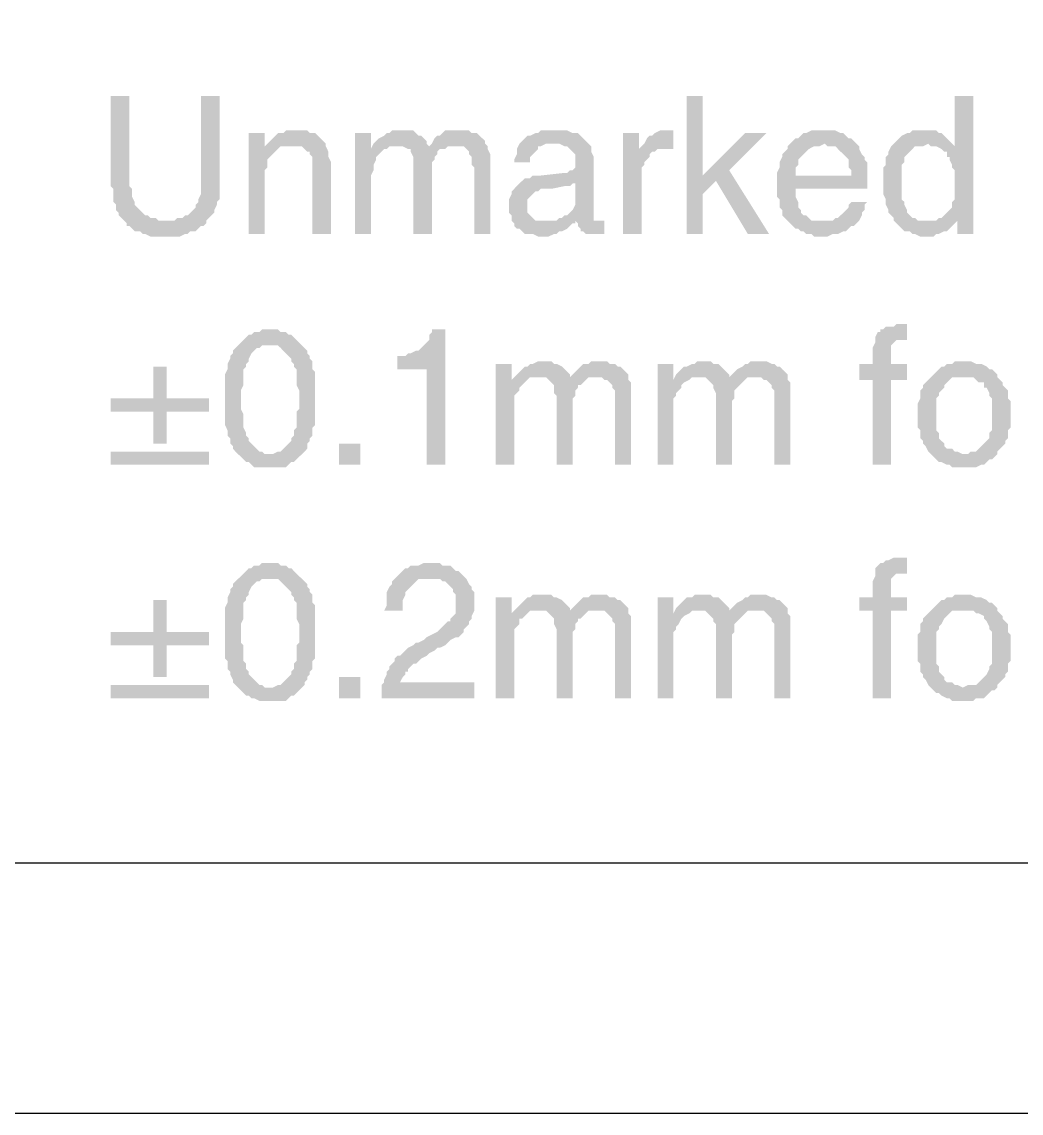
# Model space of a CAD drawing. Header units: inches. Extents: x 3613 to 8393, y -2205 to -794.
# Drawn here: x 7801.64 to 7818.63, y -1550.83 to -1532.26 of the extents above; entities that cross this region are included whole.
import ezdxf

# ---------------------------------------------------------------- set-up
doc = ezdxf.new("R2010")
doc.units = ezdxf.units.IN
doc.header["$MEASUREMENT"] = 0

msp = doc.modelspace()

# ---------------------------------------------------------------- hatches: boundary and pattern name
at = {"transparency": 33554559}
for points in [[(7803.463, -1533.525), (7803.147, -1533.525), (7803.147, -1535.059), (7803.192, -1535.105), (7803.192, -1535.33), (7803.237, -1535.375), (7803.237, -1535.466), (7803.282, -1535.511), (7803.282, -1535.556), (7803.328, -1535.601), (7803.373, -1535.646), (7804.095, -1535.646), (7803.959, -1535.646), (7803.914, -1535.601), (7803.824, -1535.601), (7803.779, -1535.556), (7803.734, -1535.556), (7803.689, -1535.511), (7803.644, -1535.466), (7803.644, -1535.466), (7803.598, -1535.42), (7803.553, -1535.375), (7803.553, -1535.33), (7803.508, -1535.24), (7803.508, -1535.105), (7803.463, -1535.059), (7803.463, -1534.969)], [(7804.997, -1533.525), (7804.682, -1533.525), (7804.682, -1535.195), (7804.636, -1535.285), (7804.636, -1535.33), (7804.591, -1535.375), (7804.591, -1535.42), (7804.546, -1535.466), (7804.501, -1535.511), (7804.456, -1535.556), (7804.411, -1535.556), (7804.366, -1535.601), (7804.275, -1535.601), (7804.23, -1535.646), (7803.373, -1535.646), (7803.418, -1535.691), (7803.418, -1535.736), (7803.463, -1535.736), (7803.508, -1535.782), (7803.553, -1535.827), (7803.644, -1535.827), (7803.689, -1535.872), (7803.734, -1535.872), (7803.824, -1535.917), (7804.32, -1535.917), (7804.411, -1535.872), (7804.456, -1535.872), (7804.501, -1535.827), (7804.591, -1535.827), (7804.636, -1535.782), (7804.682, -1535.736), (7804.727, -1535.736), (7804.772, -1535.691), (7804.772, -1535.646), (7804.817, -1535.601), (7804.862, -1535.556), (7804.907, -1535.511), (7804.907, -1535.466), (7804.952, -1535.375), (7804.952, -1535.33), (7804.997, -1535.285), (7804.997, -1535.014)], [(7813.212, -1533.525), (7812.941, -1533.525), (7812.941, -1535.872), (7813.212, -1535.872), (7813.212, -1535.195), (7813.437, -1534.969), (7813.212, -1534.879)], [(7817.815, -1533.525), (7817.499, -1533.525), (7817.499, -1534.382), (7817.273, -1534.428), (7817.319, -1534.473), (7817.364, -1534.473), (7817.364, -1534.563), (7817.409, -1534.563), (7817.409, -1534.608), (7817.454, -1534.698), (7817.454, -1534.743), (7817.499, -1534.789), (7817.499, -1535.285), (7817.454, -1535.33), (7817.454, -1535.42), (7817.409, -1535.466), (7817.364, -1535.511), (7817.364, -1535.511), (7817.319, -1535.556), (7817.273, -1535.601), (7817.228, -1535.601), (7817.544, -1535.646), (7817.544, -1535.872), (7817.815, -1535.872)], [(7805.765, -1534.157), (7805.494, -1534.157), (7805.494, -1535.872), (7805.765, -1535.872), (7805.765, -1534.924), (7805.765, -1534.789), (7805.81, -1534.743), (7805.81, -1534.608), (7805.855, -1534.563), (7805.9, -1534.518), (7805.9, -1534.518), (7805.945, -1534.473), (7805.99, -1534.428), (7805.765, -1534.382)], [(7806.261, -1534.112), (7806.126, -1534.112), (7806.081, -1534.157), (7805.99, -1534.157), (7805.945, -1534.202), (7805.9, -1534.247), (7805.855, -1534.292), (7805.81, -1534.337), (7805.765, -1534.382), (7805.99, -1534.428), (7806.036, -1534.382), (7806.216, -1534.382), (7806.803, -1534.337), (7806.758, -1534.292), (7806.712, -1534.247), (7806.712, -1534.247), (7806.667, -1534.202), (7806.622, -1534.157), (7806.532, -1534.157), (7806.487, -1534.112), (7806.351, -1534.112)], [(7807.57, -1534.157), (7807.299, -1534.157), (7807.299, -1535.872), (7807.57, -1535.872), (7807.57, -1534.879), (7807.615, -1534.789), (7807.615, -1534.698), (7807.66, -1534.608), (7807.66, -1534.563), (7807.705, -1534.518), (7807.751, -1534.473), (7807.796, -1534.428), (7807.841, -1534.428), (7807.57, -1534.428)], [(7808.066, -1534.112), (7807.931, -1534.112), (7807.886, -1534.157), (7807.841, -1534.157), (7807.796, -1534.202), (7807.705, -1534.247), (7807.66, -1534.292), (7807.615, -1534.337), (7807.57, -1534.428), (7807.841, -1534.428), (7807.886, -1534.382), (7808.021, -1534.382), (7808.518, -1534.337), (7808.518, -1534.292), (7808.473, -1534.247), (7808.428, -1534.202), (7808.382, -1534.202), (7808.337, -1534.157), (7808.292, -1534.112), (7808.157, -1534.112)], [(7809.014, -1534.112), (7808.834, -1534.112), (7808.789, -1534.157), (7808.743, -1534.202), (7808.698, -1534.202), (7808.653, -1534.247), (7808.608, -1534.337), (7808.563, -1534.382), (7808.112, -1534.382), (7808.202, -1534.428), (7808.247, -1534.428), (7808.247, -1534.473), (7808.292, -1534.563), (7808.292, -1535.872), (7808.608, -1535.872), (7808.608, -1534.879), (7808.608, -1534.653), (7808.653, -1534.608), (7808.653, -1534.563), (7808.698, -1534.518), (7808.698, -1534.473), (7808.743, -1534.428), (7808.834, -1534.428), (7808.879, -1534.382), (7809.014, -1534.382), (7809.511, -1534.337), (7809.511, -1534.292), (7809.466, -1534.247), (7809.466, -1534.247), (7809.42, -1534.202), (7809.375, -1534.157), (7809.285, -1534.157), (7809.24, -1534.112), (7809.105, -1534.112)], [(7810.729, -1534.112), (7810.458, -1534.112), (7810.413, -1534.157), (7810.368, -1534.157), (7810.278, -1534.202), (7810.233, -1534.202), (7810.188, -1534.247), (7810.188, -1534.247), (7810.143, -1534.292), (7810.097, -1534.337), (7810.052, -1534.428), (7810.052, -1534.518), (7810.007, -1534.608), (7810.007, -1534.653), (7810.278, -1534.653), (7810.278, -1534.563), (7810.323, -1534.518), (7810.368, -1534.473), (7810.413, -1534.428), (7810.413, -1534.382), (7810.458, -1534.382), (7810.549, -1534.337), (7811.271, -1534.337), (7811.226, -1534.292), (7811.181, -1534.247), (7811.135, -1534.202), (7811.09, -1534.157), (7811, -1534.157), (7810.91, -1534.112), (7810.774, -1534.112)], [(7812.128, -1534.157), (7811.858, -1534.157), (7811.858, -1535.872), (7812.173, -1535.872), (7812.173, -1534.743), (7812.219, -1534.698), (7812.219, -1534.653), (7812.264, -1534.608), (7812.309, -1534.563), (7812.309, -1534.518), (7812.354, -1534.473), (7812.399, -1534.473), (7812.128, -1534.428)], [(7812.625, -1534.112), (7812.489, -1534.112), (7812.399, -1534.157), (7812.354, -1534.202), (7812.309, -1534.202), (7812.264, -1534.247), (7812.219, -1534.337), (7812.219, -1534.337), (7812.173, -1534.382), (7812.67, -1534.428), (7812.715, -1534.428), (7812.715, -1534.112), (7812.67, -1534.112)], [(7814.295, -1534.157), (7813.934, -1534.157), (7813.212, -1534.879), (7813.437, -1534.969), (7813.979, -1535.872), (7814.34, -1535.872), (7813.663, -1534.789)], [(7815.288, -1534.112), (7815.062, -1534.112), (7814.972, -1534.157), (7814.927, -1534.157), (7814.881, -1534.202), (7814.836, -1534.247), (7814.791, -1534.247), (7814.746, -1534.292), (7814.701, -1534.337), (7815.288, -1534.337), (7815.333, -1534.382), (7815.468, -1534.382), (7815.513, -1534.428), (7815.558, -1534.473), (7815.604, -1534.518), (7815.604, -1534.518), (7815.649, -1534.563), (7815.694, -1534.608), (7815.694, -1534.743), (7815.739, -1534.789), (7815.739, -1534.879), (7814.475, -1534.879), (7814.475, -1535.24), (7814.52, -1535.285), (7814.52, -1535.42), (7814.565, -1535.466), (7814.565, -1535.556), (7814.611, -1535.601), (7814.656, -1535.646), (7814.701, -1535.691), (7814.701, -1535.691), (7814.746, -1535.736), (7814.791, -1535.782), (7814.836, -1535.782), (7814.881, -1535.827), (7814.927, -1535.827), (7814.972, -1535.872), (7815.062, -1535.872), (7815.107, -1535.917), (7815.333, -1535.917), (7815.423, -1535.872), (7815.513, -1535.872), (7815.604, -1535.827), (7815.649, -1535.827), (7815.694, -1535.782), (7815.739, -1535.736), (7815.784, -1535.736), (7815.829, -1535.691), (7815.288, -1535.646), (7815.062, -1535.646), (7815.017, -1535.601), (7814.972, -1535.556), (7814.927, -1535.556), (7814.881, -1535.511), (7814.881, -1535.466), (7814.836, -1535.42), (7814.836, -1535.33), (7814.791, -1535.24), (7814.791, -1535.105), (7816.01, -1535.105), (7816.01, -1534.653), (7815.965, -1534.608), (7815.965, -1534.563), (7815.919, -1534.518), (7815.874, -1534.428), (7815.874, -1534.382), (7815.829, -1534.337), (7815.784, -1534.292), (7815.739, -1534.247), (7815.694, -1534.247), (7815.649, -1534.202), (7815.604, -1534.157), (7815.558, -1534.157), (7815.468, -1534.112), (7815.333, -1534.112)], [(7817.003, -1534.112), (7816.777, -1534.112), (7816.732, -1534.157), (7816.687, -1534.157), (7816.596, -1534.202), (7816.551, -1534.247), (7816.506, -1534.292), (7816.461, -1534.337), (7817.048, -1534.337), (7817.093, -1534.382), (7817.183, -1534.382), (7817.273, -1534.428), (7817.499, -1534.382), (7817.499, -1534.382), (7817.454, -1534.337), (7817.409, -1534.292), (7817.364, -1534.247), (7817.319, -1534.202), (7817.273, -1534.157), (7817.228, -1534.157), (7817.183, -1534.112), (7817.048, -1534.112)], [(7806.803, -1534.337), (7806.216, -1534.382), (7806.397, -1534.382), (7806.442, -1534.428), (7806.487, -1534.473), (7806.532, -1534.473), (7806.532, -1534.518), (7806.577, -1534.563), (7806.577, -1535.872), (7806.893, -1535.872), (7806.893, -1534.653), (7806.848, -1534.563), (7806.848, -1534.473), (7806.803, -1534.382)], [(7809.511, -1534.337), (7809.014, -1534.382), (7809.15, -1534.382), (7809.195, -1534.428), (7809.24, -1534.473), (7809.24, -1534.518), (7809.285, -1534.563), (7809.285, -1534.698), (7809.33, -1534.743), (7809.33, -1535.872), (7809.601, -1535.872), (7809.601, -1534.653), (7809.601, -1534.518), (7809.556, -1534.428), (7809.556, -1534.382)], [(7811.271, -1534.337), (7810.684, -1534.337), (7810.774, -1534.337), (7810.865, -1534.382), (7810.91, -1534.382), (7810.955, -1534.428), (7811, -1534.473), (7811.045, -1534.518), (7811.045, -1534.743), (7811, -1534.789), (7810.955, -1534.789), (7810.91, -1534.834), (7810.865, -1534.834), (7810.458, -1534.879), (7810.323, -1534.879), (7810.278, -1534.924), (7810.188, -1534.924), (7810.143, -1534.969), (7811.045, -1535.014), (7811.045, -1535.285), (7811.045, -1535.375), (7811, -1535.466), (7810.955, -1535.511), (7810.91, -1535.556), (7810.865, -1535.556), (7810.82, -1535.601), (7810.774, -1535.601), (7810.729, -1535.646), (7810.504, -1535.646), (7810.007, -1535.691), (7810.007, -1535.736), (7810.052, -1535.782), (7810.097, -1535.782), (7810.143, -1535.827), (7810.188, -1535.872), (7810.323, -1535.872), (7810.413, -1535.917), (7810.594, -1535.917), (7810.684, -1535.872), (7810.729, -1535.872), (7810.774, -1535.827), (7810.82, -1535.827), (7810.91, -1535.782), (7810.955, -1535.736), (7811, -1535.691), (7811.045, -1535.691), (7811.045, -1535.646), (7811.361, -1535.646), (7811.361, -1534.563), (7811.316, -1534.473), (7811.316, -1534.382)], [(7814.701, -1534.337), (7814.656, -1534.382), (7814.656, -1534.428), (7814.611, -1534.473), (7814.565, -1534.518), (7814.565, -1534.563), (7814.52, -1534.653), (7814.52, -1534.743), (7814.475, -1534.834), (7814.475, -1534.879), (7814.791, -1534.879), (7814.791, -1534.743), (7814.836, -1534.698), (7814.836, -1534.608), (7814.881, -1534.563), (7814.927, -1534.518), (7814.927, -1534.518), (7814.972, -1534.473), (7815.017, -1534.428), (7815.107, -1534.382), (7815.197, -1534.382), (7815.288, -1534.337)], [(7816.461, -1534.337), (7816.416, -1534.382), (7816.371, -1534.473), (7816.371, -1534.518), (7816.326, -1534.563), (7816.326, -1534.698), (7816.281, -1534.743), (7816.281, -1535.195), (7816.326, -1535.285), (7816.326, -1535.375), (7816.371, -1535.466), (7816.371, -1535.511), (7816.416, -1535.556), (7816.461, -1535.601), (7816.461, -1535.646), (7816.506, -1535.691), (7816.551, -1535.736), (7816.596, -1535.782), (7816.642, -1535.827), (7816.732, -1535.827), (7816.777, -1535.872), (7816.822, -1535.872), (7816.912, -1535.917), (7817.138, -1535.917), (7817.183, -1535.872), (7817.228, -1535.872), (7817.319, -1535.827), (7817.364, -1535.827), (7817.409, -1535.782), (7817.454, -1535.736), (7817.499, -1535.691), (7817.048, -1535.646), (7816.867, -1535.646), (7816.822, -1535.601), (7816.777, -1535.601), (7816.732, -1535.556), (7816.687, -1535.511), (7816.687, -1535.466), (7816.642, -1535.375), (7816.642, -1535.33), (7816.596, -1535.285), (7816.596, -1534.698), (7816.642, -1534.653), (7816.642, -1534.563), (7816.687, -1534.518), (7816.687, -1534.518), (7816.732, -1534.473), (7816.777, -1534.428), (7816.822, -1534.382), (7816.958, -1534.382), (7817.048, -1534.337)], [(7812.173, -1534.382), (7812.128, -1534.428), (7812.399, -1534.473), (7812.444, -1534.428), (7812.67, -1534.428)], [(7810.143, -1534.969), (7810.097, -1535.014), (7810.052, -1535.059), (7810.052, -1535.059), (7810.007, -1535.105), (7809.962, -1535.15), (7809.962, -1535.195), (7809.917, -1535.285), (7809.917, -1535.42), (7809.917, -1535.511), (7809.962, -1535.556), (7809.962, -1535.646), (7810.007, -1535.691), (7810.504, -1535.646), (7810.368, -1535.646), (7810.323, -1535.601), (7810.278, -1535.556), (7810.233, -1535.511), (7810.233, -1535.285), (7810.278, -1535.24), (7810.323, -1535.195), (7810.368, -1535.15), (7810.413, -1535.15), (7810.458, -1535.105), (7810.639, -1535.105), (7810.865, -1535.059), (7810.955, -1535.059), (7811, -1535.014), (7811.045, -1535.014)], [(7816.01, -1535.33), (7815.739, -1535.33), (7815.694, -1535.375), (7815.694, -1535.42), (7815.649, -1535.466), (7815.604, -1535.511), (7815.558, -1535.556), (7815.513, -1535.601), (7815.468, -1535.601), (7815.423, -1535.646), (7815.288, -1535.646), (7815.829, -1535.691), (7815.874, -1535.646), (7815.919, -1535.556), (7815.919, -1535.511), (7815.965, -1535.466), (7815.965, -1535.375)], [(7811.361, -1535.646), (7811.045, -1535.646), (7811.09, -1535.691), (7811.451, -1535.646), (7811.451, -1535.646)], [(7811.542, -1535.646), (7811.451, -1535.646), (7811.09, -1535.691), (7811.09, -1535.736), (7811.135, -1535.782), (7811.135, -1535.827), (7811.181, -1535.827), (7811.226, -1535.872), (7811.542, -1535.872)], [(7817.228, -1535.601), (7817.183, -1535.646), (7817.048, -1535.646), (7817.499, -1535.691), (7817.544, -1535.646)], [(7805.855, -1537.497), (7805.72, -1537.497), (7805.674, -1537.542), (7805.584, -1537.542), (7805.539, -1537.587), (7805.494, -1537.587), (7805.449, -1537.632), (7805.404, -1537.677), (7805.359, -1537.722), (7805.313, -1537.767), (7805.99, -1537.767), (7806.036, -1537.812), (7806.081, -1537.858), (7806.126, -1537.903), (7806.171, -1537.948), (7806.216, -1537.993), (7806.216, -1538.038), (7806.261, -1538.083), (7806.261, -1538.128), (7806.306, -1538.174), (7806.306, -1538.444), (7806.351, -1538.535), (7806.351, -1538.851), (7806.306, -1538.896), (7806.306, -1539.166), (7806.261, -1539.212), (7806.261, -1539.302), (7806.216, -1539.347), (7806.216, -1539.392), (7806.216, -1539.392), (7806.171, -1539.437), (7806.126, -1539.482), (7806.081, -1539.527), (7806.036, -1539.573), (7805.99, -1539.573), (7805.9, -1539.618), (7805.313, -1539.618), (7805.359, -1539.663), (7805.404, -1539.708), (7805.449, -1539.753), (7805.494, -1539.753), (7805.539, -1539.798), (7805.584, -1539.843), (7806.126, -1539.843), (7806.171, -1539.798), (7806.216, -1539.753), (7806.261, -1539.753), (7806.306, -1539.708), (7806.351, -1539.663), (7806.397, -1539.618), (7806.442, -1539.573), (7806.442, -1539.573), (7806.487, -1539.527), (7806.487, -1539.437), (7806.532, -1539.392), (7806.532, -1539.347), (7806.577, -1539.302), (7806.577, -1539.166), (7806.622, -1539.121), (7806.622, -1538.67), (7806.622, -1538.219), (7806.577, -1538.174), (7806.577, -1538.038), (7806.532, -1537.993), (7806.532, -1537.948), (7806.487, -1537.903), (7806.487, -1537.858), (7806.442, -1537.812), (7806.442, -1537.812), (7806.397, -1537.767), (7806.351, -1537.722), (7806.306, -1537.677), (7806.261, -1537.632), (7806.216, -1537.587), (7806.171, -1537.587), (7806.126, -1537.542), (7806.036, -1537.542), (7805.99, -1537.497), (7805.9, -1537.497)], [(7808.834, -1537.497), (7808.608, -1537.497), (7808.608, -1537.542), (7808.563, -1537.587), (7808.563, -1537.677), (7808.518, -1537.722), (7808.473, -1537.767), (7808.428, -1537.812), (7808.382, -1537.858), (7808.337, -1537.858), (7808.247, -1537.903), (7808.202, -1537.903), (7808.157, -1537.948), (7808.021, -1537.948), (7808.021, -1538.174), (7808.518, -1538.174), (7808.518, -1539.798), (7808.834, -1539.798)], [(7816.551, -1537.406), (7816.506, -1537.406), (7816.461, -1537.451), (7816.326, -1537.451), (7816.281, -1537.497), (7816.235, -1537.497), (7816.235, -1537.542), (7816.19, -1537.542), (7816.145, -1537.632), (7816.145, -1537.677), (7816.687, -1537.677), (7816.687, -1537.406)], [(7816.145, -1537.677), (7816.145, -1537.722), (7816.1, -1537.812), (7816.1, -1538.083), (7815.874, -1538.083), (7815.874, -1538.354), (7816.1, -1538.354), (7816.1, -1539.798), (7816.416, -1539.798), (7816.416, -1538.354), (7816.687, -1538.354), (7816.687, -1538.083), (7816.416, -1538.083), (7816.416, -1537.767), (7816.461, -1537.722), (7816.461, -1537.722), (7816.506, -1537.677), (7816.596, -1537.677)], [(7805.313, -1537.767), (7805.268, -1537.812), (7805.268, -1537.812), (7805.223, -1537.858), (7805.223, -1537.903), (7805.178, -1537.948), (7805.178, -1537.993), (7805.133, -1538.083), (7805.133, -1538.174), (7805.088, -1538.264), (7805.088, -1539.121), (7805.133, -1539.212), (7805.133, -1539.302), (7805.178, -1539.347), (7805.178, -1539.437), (7805.223, -1539.482), (7805.223, -1539.527), (7805.268, -1539.573), (7805.313, -1539.618), (7805.855, -1539.618), (7805.765, -1539.618), (7805.72, -1539.573), (7805.674, -1539.573), (7805.629, -1539.527), (7805.584, -1539.482), (7805.539, -1539.437), (7805.494, -1539.392), (7805.494, -1539.347), (7805.449, -1539.302), (7805.449, -1539.257), (7805.404, -1539.166), (7805.404, -1538.941), (7805.359, -1538.851), (7805.359, -1538.535), (7805.404, -1538.444), (7805.404, -1538.174), (7805.449, -1538.128), (7805.449, -1538.083), (7805.494, -1538.038), (7805.494, -1537.993), (7805.494, -1537.993), (7805.539, -1537.903), (7805.584, -1537.858), (7805.629, -1537.812), (7805.674, -1537.812), (7805.72, -1537.767), (7805.855, -1537.767)], [(7809.962, -1538.083), (7809.691, -1538.083), (7809.691, -1539.798), (7810.007, -1539.798), (7810.007, -1538.625), (7810.052, -1538.58), (7810.097, -1538.535), (7810.097, -1538.489), (7810.143, -1538.444), (7810.188, -1538.399), (7810.233, -1538.354), (7809.962, -1538.354)], [(7810.504, -1538.038), (7810.413, -1538.038), (7810.323, -1538.083), (7810.278, -1538.083), (7810.233, -1538.128), (7810.188, -1538.128), (7810.143, -1538.174), (7810.097, -1538.219), (7810.052, -1538.264), (7809.962, -1538.354), (7810.233, -1538.354), (7810.278, -1538.309), (7810.413, -1538.309), (7810.955, -1538.264), (7810.91, -1538.219), (7810.865, -1538.174), (7810.865, -1538.174), (7810.82, -1538.128), (7810.729, -1538.083), (7810.684, -1538.083), (7810.639, -1538.038), (7810.549, -1538.038)], [(7811.451, -1538.038), (7811.316, -1538.038), (7811.271, -1538.083), (7811.181, -1538.083), (7811.135, -1538.128), (7811.09, -1538.174), (7811.045, -1538.219), (7811, -1538.264), (7810.955, -1538.309), (7810.549, -1538.309), (7810.594, -1538.354), (7810.639, -1538.399), (7810.639, -1538.399), (7810.684, -1538.444), (7810.684, -1538.58), (7810.729, -1538.625), (7810.729, -1539.798), (7811, -1539.798), (7811, -1538.67), (7811.045, -1538.625), (7811.045, -1538.535), (7811.09, -1538.489), (7811.09, -1538.444), (7811.135, -1538.444), (7811.181, -1538.399), (7811.226, -1538.354), (7811.271, -1538.309), (7811.406, -1538.309), (7811.948, -1538.264), (7811.903, -1538.219), (7811.858, -1538.174), (7811.858, -1538.174), (7811.812, -1538.128), (7811.767, -1538.128), (7811.722, -1538.083), (7811.632, -1538.083), (7811.587, -1538.038), (7811.497, -1538.038)], [(7812.715, -1538.083), (7812.444, -1538.083), (7812.444, -1539.798), (7812.715, -1539.798), (7812.715, -1538.67), (7812.76, -1538.625), (7812.76, -1538.58), (7812.805, -1538.535), (7812.85, -1538.489), (7812.85, -1538.444), (7812.896, -1538.399), (7812.986, -1538.354), (7812.715, -1538.354)], [(7813.212, -1538.038), (7813.121, -1538.038), (7813.076, -1538.083), (7813.031, -1538.083), (7812.941, -1538.128), (7812.896, -1538.128), (7812.85, -1538.174), (7812.805, -1538.219), (7812.76, -1538.264), (7812.715, -1538.354), (7812.986, -1538.354), (7813.031, -1538.309), (7813.166, -1538.309), (7813.663, -1538.264), (7813.618, -1538.219), (7813.573, -1538.174), (7813.573, -1538.174), (7813.527, -1538.128), (7813.482, -1538.083), (7813.392, -1538.083), (7813.347, -1538.038), (7813.302, -1538.038)], [(7814.159, -1538.038), (7814.024, -1538.038), (7813.979, -1538.083), (7813.934, -1538.083), (7813.889, -1538.128), (7813.798, -1538.174), (7813.753, -1538.219), (7813.708, -1538.264), (7813.663, -1538.309), (7813.257, -1538.309), (7813.302, -1538.354), (7813.347, -1538.399), (7813.347, -1538.399), (7813.392, -1538.444), (7813.392, -1538.489), (7813.437, -1538.58), (7813.437, -1539.798), (7813.708, -1539.798), (7813.708, -1538.715), (7813.753, -1538.67), (7813.753, -1538.535), (7813.798, -1538.489), (7813.843, -1538.444), (7813.843, -1538.444), (7813.889, -1538.399), (7813.934, -1538.354), (7813.979, -1538.309), (7814.114, -1538.309), (7814.656, -1538.264), (7814.611, -1538.219), (7814.565, -1538.174), (7814.565, -1538.174), (7814.52, -1538.128), (7814.475, -1538.128), (7814.43, -1538.083), (7814.385, -1538.083), (7814.295, -1538.038), (7814.25, -1538.038)], [(7817.634, -1538.038), (7817.499, -1538.038), (7817.454, -1538.083), (7817.364, -1538.083), (7817.319, -1538.128), (7817.273, -1538.128), (7817.228, -1538.174), (7817.183, -1538.219), (7817.138, -1538.264), (7817.093, -1538.309), (7817.093, -1538.309), (7817.048, -1538.354), (7817.003, -1538.399), (7816.958, -1538.444), (7816.958, -1538.489), (7816.912, -1538.535), (7816.912, -1538.67), (7816.867, -1538.76), (7816.867, -1538.941), (7816.867, -1539.166), (7816.912, -1539.212), (7816.912, -1539.347), (7816.958, -1539.392), (7816.958, -1539.437), (7817.003, -1539.482), (7817.048, -1539.573), (7817.093, -1539.618), (7817.634, -1539.618), (7817.544, -1539.573), (7817.499, -1539.573), (7817.454, -1539.527), (7817.364, -1539.527), (7817.319, -1539.482), (7817.319, -1539.437), (7817.273, -1539.392), (7817.228, -1539.347), (7817.228, -1539.257), (7817.183, -1539.212), (7817.183, -1538.67), (7817.228, -1538.625), (7817.228, -1538.58), (7817.273, -1538.535), (7817.319, -1538.489), (7817.319, -1538.444), (7817.364, -1538.399), (7817.409, -1538.354), (7817.454, -1538.309), (7817.634, -1538.309), (7818.221, -1538.264), (7818.176, -1538.219), (7818.131, -1538.174), (7818.086, -1538.174), (7818.041, -1538.128), (7817.95, -1538.083), (7817.86, -1538.083), (7817.77, -1538.038), (7817.725, -1538.038)], [(7804.095, -1538.128), (7803.869, -1538.128), (7803.869, -1538.67), (7803.147, -1538.67), (7803.147, -1538.896), (7803.869, -1538.896), (7803.869, -1539.437), (7804.095, -1539.437), (7804.095, -1538.896), (7804.817, -1538.896), (7804.817, -1538.67), (7804.095, -1538.67)], [(7811.948, -1538.264), (7811.406, -1538.309), (7811.497, -1538.309), (7811.542, -1538.354), (7811.587, -1538.354), (7811.632, -1538.399), (7811.677, -1538.444), (7811.677, -1538.489), (7811.722, -1538.535), (7811.722, -1539.798), (7811.993, -1539.798), (7811.993, -1538.399), (7811.948, -1538.354)], [(7814.656, -1538.264), (7814.114, -1538.309), (7814.204, -1538.309), (7814.25, -1538.354), (7814.295, -1538.354), (7814.34, -1538.399), (7814.385, -1538.444), (7814.385, -1538.489), (7814.43, -1538.535), (7814.43, -1539.798), (7814.701, -1539.798), (7814.701, -1538.399), (7814.656, -1538.354)], [(7818.221, -1538.264), (7817.634, -1538.309), (7817.815, -1538.309), (7817.86, -1538.354), (7817.905, -1538.399), (7817.996, -1538.399), (7817.996, -1538.489), (7818.041, -1538.489), (7818.086, -1538.58), (7818.086, -1538.625), (7818.131, -1538.67), (7818.131, -1539.212), (7818.086, -1539.257), (7818.086, -1539.347), (7818.041, -1539.392), (7817.996, -1539.437), (7817.996, -1539.437), (7817.95, -1539.482), (7817.905, -1539.527), (7817.86, -1539.573), (7817.77, -1539.573), (7817.725, -1539.618), (7817.093, -1539.618), (7817.138, -1539.663), (7817.183, -1539.708), (7817.228, -1539.753), (7817.273, -1539.753), (7817.364, -1539.798), (7817.409, -1539.798), (7817.454, -1539.843), (7817.86, -1539.843), (7817.95, -1539.798), (7817.996, -1539.798), (7818.041, -1539.753), (7818.086, -1539.708), (7818.131, -1539.708), (7818.176, -1539.663), (7818.221, -1539.618), (7818.221, -1539.573), (7818.266, -1539.527), (7818.311, -1539.482), (7818.357, -1539.437), (7818.357, -1539.392), (7818.402, -1539.347), (7818.402, -1539.212), (7818.447, -1539.166), (7818.447, -1538.941), (7818.447, -1538.715), (7818.402, -1538.67), (7818.402, -1538.535), (7818.357, -1538.489), (7818.311, -1538.444), (7818.311, -1538.399), (7818.266, -1538.354), (7818.221, -1538.309)], [(7804.817, -1539.798), (7804.817, -1539.573), (7803.147, -1539.573), (7803.147, -1539.798)], [(7807.389, -1539.798), (7807.389, -1539.437), (7807.028, -1539.437), (7807.028, -1539.798)], [(7816.551, -1541.378), (7816.461, -1541.378), (7816.371, -1541.423), (7816.326, -1541.423), (7816.281, -1541.468), (7816.235, -1541.468), (7816.19, -1541.513), (7816.145, -1541.558), (7816.145, -1541.649), (7816.687, -1541.649), (7816.687, -1541.378)], [(7805.855, -1541.468), (7805.72, -1541.468), (7805.674, -1541.513), (7805.584, -1541.513), (7805.539, -1541.558), (7805.494, -1541.558), (7805.449, -1541.604), (7805.404, -1541.649), (7805.359, -1541.694), (7805.313, -1541.739), (7805.99, -1541.739), (7806.036, -1541.784), (7806.081, -1541.829), (7806.126, -1541.874), (7806.171, -1541.919), (7806.216, -1541.965), (7806.216, -1542.01), (7806.261, -1542.055), (7806.261, -1542.1), (7806.306, -1542.145), (7806.306, -1542.416), (7806.351, -1542.506), (7806.351, -1542.822), (7806.306, -1542.867), (7806.306, -1543.138), (7806.261, -1543.183), (7806.261, -1543.273), (7806.216, -1543.319), (7806.216, -1543.364), (7806.216, -1543.364), (7806.171, -1543.409), (7806.126, -1543.454), (7806.081, -1543.499), (7806.036, -1543.544), (7805.99, -1543.544), (7805.9, -1543.589), (7805.313, -1543.589), (7805.359, -1543.635), (7805.404, -1543.68), (7805.449, -1543.725), (7805.494, -1543.725), (7805.539, -1543.77), (7805.584, -1543.77), (7805.674, -1543.815), (7806.126, -1543.815), (7806.171, -1543.77), (7806.216, -1543.725), (7806.261, -1543.725), (7806.306, -1543.68), (7806.351, -1543.635), (7806.397, -1543.589), (7806.442, -1543.544), (7806.442, -1543.499), (7806.487, -1543.454), (7806.487, -1543.409), (7806.532, -1543.364), (7806.532, -1543.319), (7806.577, -1543.273), (7806.577, -1543.138), (7806.622, -1543.093), (7806.622, -1542.642), (7806.622, -1542.19), (7806.577, -1542.145), (7806.577, -1542.01), (7806.532, -1541.965), (7806.532, -1541.919), (7806.487, -1541.874), (7806.487, -1541.829), (7806.442, -1541.784), (7806.442, -1541.784), (7806.397, -1541.739), (7806.351, -1541.694), (7806.306, -1541.649), (7806.261, -1541.604), (7806.216, -1541.558), (7806.171, -1541.558), (7806.126, -1541.513), (7806.036, -1541.513), (7805.99, -1541.468), (7805.9, -1541.468)], [(7808.608, -1541.468), (7808.473, -1541.468), (7808.382, -1541.513), (7808.247, -1541.513), (7808.202, -1541.558), (7808.157, -1541.558), (7808.112, -1541.604), (7808.066, -1541.649), (7808.021, -1541.694), (7808.021, -1541.694), (7807.976, -1541.739), (7807.931, -1541.784), (7807.931, -1541.829), (7807.886, -1541.874), (7807.841, -1541.965), (7807.841, -1542.19), (7807.796, -1542.281), (7808.112, -1542.281), (7808.112, -1542.1), (7808.157, -1542.01), (7808.157, -1541.965), (7808.202, -1541.919), (7808.247, -1541.874), (7808.292, -1541.829), (7808.337, -1541.784), (7808.382, -1541.739), (7808.563, -1541.739), (7809.15, -1541.694), (7809.105, -1541.649), (7809.059, -1541.604), (7809.014, -1541.604), (7808.969, -1541.558), (7808.924, -1541.513), (7808.789, -1541.513), (7808.743, -1541.468), (7808.653, -1541.468)], [(7805.313, -1541.739), (7805.268, -1541.784), (7805.268, -1541.784), (7805.223, -1541.829), (7805.223, -1541.874), (7805.178, -1541.919), (7805.178, -1541.965), (7805.133, -1542.055), (7805.133, -1542.145), (7805.088, -1542.235), (7805.088, -1543.093), (7805.133, -1543.138), (7805.133, -1543.273), (7805.178, -1543.319), (7805.178, -1543.364), (7805.223, -1543.454), (7805.223, -1543.499), (7805.268, -1543.544), (7805.313, -1543.589), (7805.855, -1543.589), (7805.765, -1543.589), (7805.72, -1543.544), (7805.674, -1543.544), (7805.629, -1543.499), (7805.584, -1543.454), (7805.539, -1543.409), (7805.494, -1543.364), (7805.494, -1543.319), (7805.449, -1543.273), (7805.449, -1543.183), (7805.404, -1543.138), (7805.404, -1542.867), (7805.359, -1542.822), (7805.359, -1542.506), (7805.404, -1542.416), (7805.404, -1542.145), (7805.449, -1542.1), (7805.449, -1542.055), (7805.494, -1542.01), (7805.494, -1541.965), (7805.494, -1541.965), (7805.539, -1541.874), (7805.584, -1541.829), (7805.629, -1541.784), (7805.674, -1541.784), (7805.72, -1541.739), (7805.855, -1541.739)], [(7809.15, -1541.694), (7808.563, -1541.739), (7808.743, -1541.739), (7808.789, -1541.784), (7808.834, -1541.784), (7808.879, -1541.829), (7808.924, -1541.874), (7808.969, -1541.919), (7808.969, -1541.965), (7809.014, -1542.01), (7809.014, -1542.326), (7808.969, -1542.371), (7808.924, -1542.416), (7808.924, -1542.461), (7808.879, -1542.461), (7808.834, -1542.506), (7808.789, -1542.551), (7808.743, -1542.596), (7808.698, -1542.642), (7808.608, -1542.687), (7808.608, -1542.687), (7808.518, -1542.732), (7808.473, -1542.777), (7808.382, -1542.822), (7808.337, -1542.822), (7808.292, -1542.867), (7808.202, -1542.912), (7808.157, -1542.958), (7808.112, -1543.003), (7808.066, -1543.048), (7808.021, -1543.048), (7807.976, -1543.093), (7807.976, -1543.138), (7807.931, -1543.183), (7807.886, -1543.228), (7807.886, -1543.273), (7807.841, -1543.319), (7807.841, -1543.364), (7807.796, -1543.454), (7807.796, -1543.499), (7807.751, -1543.544), (7807.751, -1543.77), (7809.33, -1543.77), (7809.33, -1543.499), (7808.066, -1543.499), (7808.112, -1543.409), (7808.157, -1543.364), (7808.157, -1543.319), (7808.202, -1543.319), (7808.202, -1543.273), (7808.247, -1543.228), (7808.292, -1543.183), (7808.337, -1543.183), (7808.382, -1543.138), (7808.428, -1543.093), (7808.518, -1543.048), (7808.563, -1543.003), (7808.653, -1542.958), (7808.698, -1542.912), (7808.743, -1542.912), (7808.834, -1542.867), (7808.879, -1542.822), (7808.924, -1542.777), (7809.014, -1542.732), (7809.059, -1542.732), (7809.105, -1542.687), (7809.15, -1542.642), (7809.15, -1542.596), (7809.195, -1542.551), (7809.24, -1542.506), (7809.24, -1542.461), (7809.285, -1542.416), (7809.285, -1542.371), (7809.33, -1542.281), (7809.33, -1541.965), (7809.285, -1541.919), (7809.285, -1541.874), (7809.24, -1541.829), (7809.195, -1541.739)], [(7816.145, -1541.649), (7816.145, -1541.694), (7816.1, -1541.784), (7816.1, -1542.055), (7815.874, -1542.055), (7815.874, -1542.281), (7816.1, -1542.281), (7816.1, -1543.77), (7816.416, -1543.77), (7816.416, -1542.281), (7816.687, -1542.281), (7816.687, -1542.055), (7816.416, -1542.055), (7816.416, -1541.739), (7816.461, -1541.694), (7816.461, -1541.694), (7816.506, -1541.649), (7816.596, -1541.649)], [(7804.095, -1542.1), (7803.869, -1542.1), (7803.869, -1542.642), (7803.147, -1542.642), (7803.147, -1542.867), (7803.869, -1542.867), (7803.869, -1543.409), (7804.095, -1543.409), (7804.095, -1542.867), (7804.817, -1542.867), (7804.817, -1542.642), (7804.095, -1542.642)], [(7809.962, -1542.055), (7809.691, -1542.055), (7809.691, -1543.77), (7810.007, -1543.77), (7810.007, -1542.596), (7810.052, -1542.551), (7810.097, -1542.506), (7810.097, -1542.416), (7810.143, -1542.416), (7810.188, -1542.371), (7810.233, -1542.326), (7809.962, -1542.326)], [(7810.504, -1542.01), (7810.323, -1542.01), (7810.278, -1542.055), (7810.233, -1542.055), (7810.188, -1542.1), (7810.143, -1542.145), (7810.097, -1542.19), (7810.052, -1542.235), (7809.962, -1542.326), (7810.233, -1542.326), (7810.278, -1542.281), (7810.413, -1542.281), (7810.955, -1542.235), (7810.91, -1542.19), (7810.865, -1542.145), (7810.865, -1542.145), (7810.82, -1542.1), (7810.729, -1542.055), (7810.684, -1542.055), (7810.639, -1542.01), (7810.549, -1542.01)], [(7811.451, -1542.01), (7811.316, -1542.01), (7811.271, -1542.055), (7811.181, -1542.055), (7811.135, -1542.1), (7811.09, -1542.145), (7811.045, -1542.19), (7811, -1542.235), (7810.955, -1542.281), (7810.549, -1542.281), (7810.594, -1542.326), (7810.639, -1542.371), (7810.639, -1542.371), (7810.684, -1542.416), (7810.684, -1542.506), (7810.729, -1542.596), (7810.729, -1543.77), (7811, -1543.77), (7811, -1542.642), (7811.045, -1542.596), (7811.045, -1542.506), (7811.09, -1542.461), (7811.09, -1542.416), (7811.135, -1542.416), (7811.181, -1542.371), (7811.226, -1542.326), (7811.271, -1542.281), (7811.406, -1542.281), (7811.948, -1542.235), (7811.903, -1542.19), (7811.858, -1542.145), (7811.858, -1542.145), (7811.812, -1542.1), (7811.767, -1542.1), (7811.722, -1542.055), (7811.632, -1542.055), (7811.587, -1542.01), (7811.497, -1542.01)], [(7812.715, -1542.055), (7812.444, -1542.055), (7812.444, -1543.77), (7812.715, -1543.77), (7812.715, -1542.642), (7812.76, -1542.596), (7812.76, -1542.551), (7812.805, -1542.506), (7812.85, -1542.416), (7812.85, -1542.416), (7812.896, -1542.371), (7812.986, -1542.326), (7812.715, -1542.326)], [(7813.212, -1542.01), (7813.076, -1542.01), (7813.031, -1542.055), (7812.941, -1542.055), (7812.896, -1542.1), (7812.85, -1542.145), (7812.805, -1542.19), (7812.76, -1542.235), (7812.715, -1542.326), (7812.986, -1542.326), (7813.031, -1542.281), (7813.166, -1542.281), (7813.663, -1542.235), (7813.618, -1542.19), (7813.573, -1542.145), (7813.573, -1542.145), (7813.527, -1542.1), (7813.482, -1542.055), (7813.392, -1542.055), (7813.347, -1542.01), (7813.302, -1542.01)], [(7814.159, -1542.01), (7814.024, -1542.01), (7813.979, -1542.055), (7813.934, -1542.055), (7813.889, -1542.1), (7813.798, -1542.145), (7813.753, -1542.19), (7813.708, -1542.235), (7813.663, -1542.281), (7813.257, -1542.281), (7813.302, -1542.326), (7813.347, -1542.371), (7813.347, -1542.371), (7813.392, -1542.416), (7813.392, -1542.461), (7813.437, -1542.506), (7813.437, -1543.77), (7813.708, -1543.77), (7813.708, -1542.687), (7813.753, -1542.642), (7813.753, -1542.506), (7813.798, -1542.461), (7813.843, -1542.416), (7813.843, -1542.416), (7813.889, -1542.371), (7813.934, -1542.326), (7813.979, -1542.281), (7814.114, -1542.281), (7814.656, -1542.235), (7814.611, -1542.19), (7814.565, -1542.145), (7814.565, -1542.145), (7814.52, -1542.1), (7814.475, -1542.1), (7814.43, -1542.055), (7814.385, -1542.055), (7814.295, -1542.01), (7814.25, -1542.01)], [(7817.634, -1542.01), (7817.499, -1542.01), (7817.454, -1542.055), (7817.364, -1542.055), (7817.319, -1542.1), (7817.273, -1542.1), (7817.228, -1542.145), (7817.183, -1542.19), (7817.138, -1542.235), (7817.093, -1542.281), (7817.093, -1542.281), (7817.048, -1542.326), (7817.003, -1542.371), (7816.958, -1542.416), (7816.958, -1542.461), (7816.912, -1542.506), (7816.912, -1542.642), (7816.867, -1542.687), (7816.867, -1542.912), (7816.867, -1543.138), (7816.912, -1543.183), (7816.912, -1543.319), (7816.958, -1543.364), (7816.958, -1543.409), (7817.003, -1543.454), (7817.048, -1543.544), (7817.093, -1543.589), (7817.634, -1543.589), (7817.544, -1543.544), (7817.499, -1543.544), (7817.454, -1543.499), (7817.364, -1543.499), (7817.319, -1543.454), (7817.319, -1543.409), (7817.273, -1543.364), (7817.228, -1543.319), (7817.228, -1543.228), (7817.183, -1543.183), (7817.183, -1542.642), (7817.228, -1542.596), (7817.228, -1542.551), (7817.273, -1542.506), (7817.319, -1542.416), (7817.319, -1542.416), (7817.364, -1542.371), (7817.409, -1542.326), (7817.454, -1542.281), (7817.634, -1542.281), (7818.221, -1542.235), (7818.176, -1542.19), (7818.131, -1542.145), (7818.086, -1542.145), (7818.041, -1542.1), (7817.95, -1542.055), (7817.86, -1542.055), (7817.77, -1542.01), (7817.725, -1542.01)], [(7811.948, -1542.235), (7811.406, -1542.281), (7811.542, -1542.281), (7811.587, -1542.326), (7811.632, -1542.371), (7811.677, -1542.416), (7811.677, -1542.461), (7811.722, -1542.506), (7811.722, -1543.77), (7811.993, -1543.77), (7811.993, -1542.551), (7811.993, -1542.371), (7811.948, -1542.326)], [(7814.656, -1542.235), (7814.114, -1542.281), (7814.25, -1542.281), (7814.295, -1542.326), (7814.34, -1542.371), (7814.385, -1542.416), (7814.385, -1542.461), (7814.43, -1542.506), (7814.43, -1543.77), (7814.701, -1543.77), (7814.701, -1542.551), (7814.701, -1542.371), (7814.656, -1542.326)], [(7818.221, -1542.235), (7817.634, -1542.281), (7817.815, -1542.281), (7817.86, -1542.326), (7817.905, -1542.326), (7817.996, -1542.371), (7817.996, -1542.416), (7818.041, -1542.461), (7818.086, -1542.551), (7818.086, -1542.596), (7818.131, -1542.642), (7818.131, -1543.183), (7818.086, -1543.228), (7818.086, -1543.273), (7818.041, -1543.364), (7817.996, -1543.409), (7817.996, -1543.409), (7817.95, -1543.454), (7817.905, -1543.499), (7817.86, -1543.544), (7817.725, -1543.544), (7817.634, -1543.589), (7817.093, -1543.589), (7817.138, -1543.635), (7817.183, -1543.68), (7817.228, -1543.68), (7817.273, -1543.725), (7817.364, -1543.77), (7817.409, -1543.77), (7817.454, -1543.815), (7817.815, -1543.815), (7817.86, -1543.77), (7817.996, -1543.77), (7818.041, -1543.725), (7818.086, -1543.68), (7818.131, -1543.635), (7818.176, -1543.635), (7818.221, -1543.589), (7818.221, -1543.544), (7818.266, -1543.499), (7818.311, -1543.454), (7818.357, -1543.409), (7818.357, -1543.364), (7818.402, -1543.319), (7818.402, -1543.183), (7818.447, -1543.138), (7818.447, -1542.912), (7818.447, -1542.687), (7818.402, -1542.642), (7818.402, -1542.506), (7818.357, -1542.461), (7818.311, -1542.416), (7818.311, -1542.371), (7818.266, -1542.326), (7818.221, -1542.281)], [(7807.389, -1543.77), (7807.389, -1543.409), (7807.028, -1543.409), (7807.028, -1543.77)], [(7804.817, -1543.77), (7804.817, -1543.544), (7803.147, -1543.544), (7803.147, -1543.77)]]:
    msp.add_hatch(color=256, dxfattribs=at).paths.add_polyline_path(points)

# ---------------------------------------------------------------- linework, layer by layer
msp.add_line((7491.175, -1546.568), (7900.431, -1546.568))
msp.add_lwpolyline([(7904.469, -1550.827), (7904.469, -1253.827), (7484.469, -1253.827), (7484.469, -1550.827)], close=True)
for points in [[(7808.518, -1534.337), (7808.021, -1534.382), (7808.563, -1534.382)], [(7810.955, -1538.264), (7810.413, -1538.309), (7810.955, -1538.309)], [(7813.663, -1538.264), (7813.166, -1538.309), (7813.663, -1538.309)], [(7810.955, -1542.235), (7810.413, -1542.281), (7810.955, -1542.281)], [(7813.663, -1542.235), (7813.166, -1542.281), (7813.663, -1542.281)]]:
    msp.add_solid(points, dxfattribs=at)

doc.saveas('drawing.dxf')
